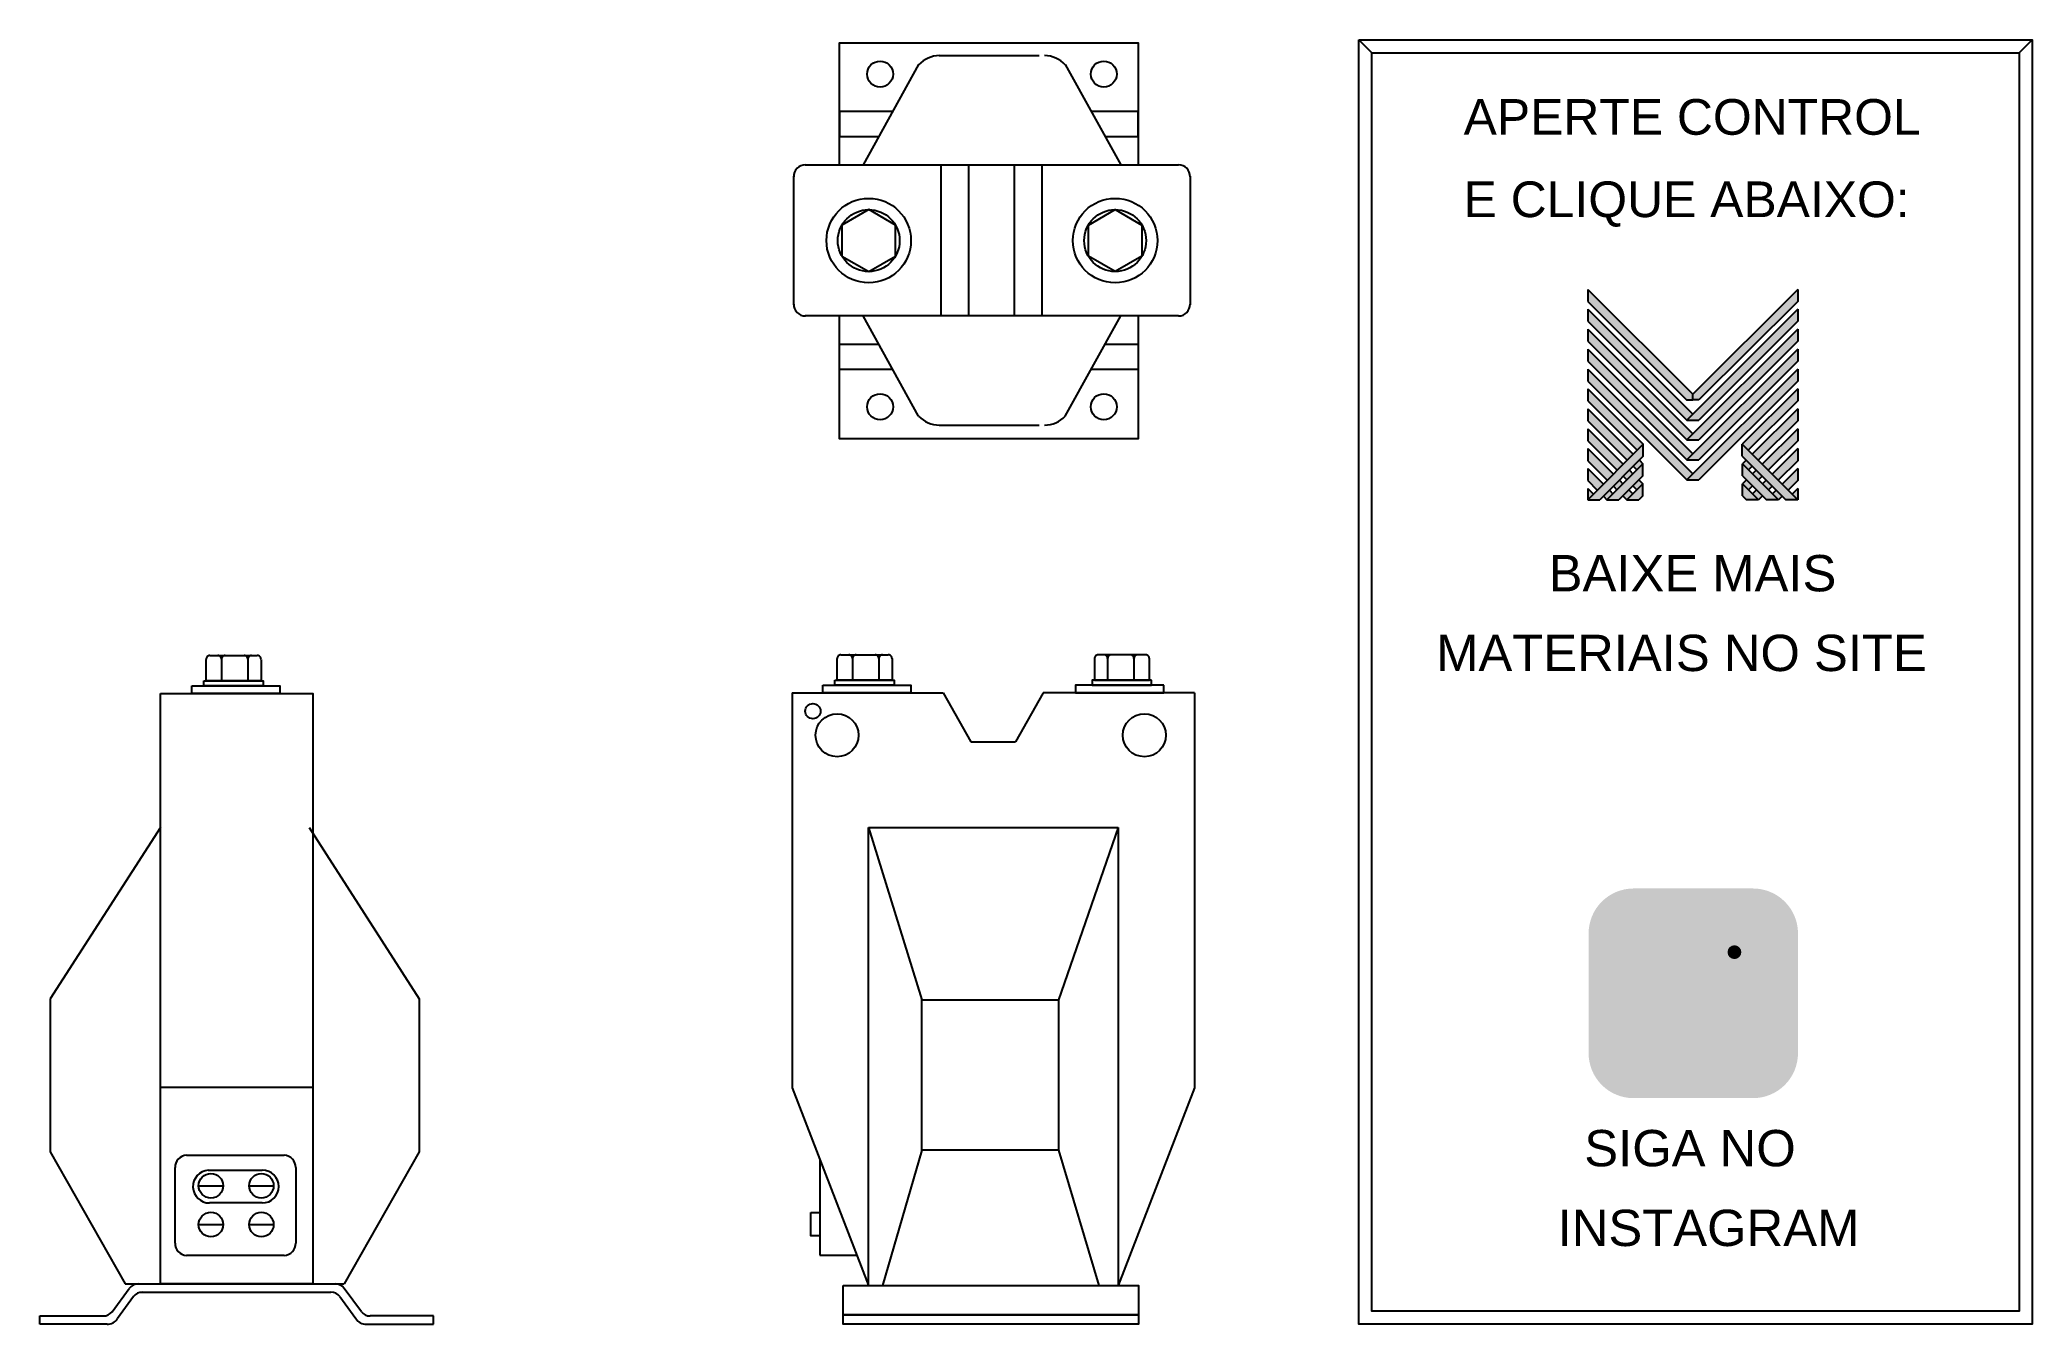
# Model space of a CAD drawing. Header units: millimetres. Extents: x 228 to 1033, y 162 to 681.
import ezdxf

# ---------------------------------------------------------------- set-up
doc = ezdxf.new("R2010")
doc.units = ezdxf.units.MM
for name, color, linetype in [('BUCHA DE PASSAGEM', 20, 'Continuous'), ('logo01', 10, 'Continuous'), ('logo02', 250, 'Continuous'), ('TRANSFORMADOR DE CORRENTE', 20, 'Continuous')]:
    doc.layers.add(name, color=color, linetype=linetype)
doc.styles.get("Standard").update_dxf_attribs({"font": 'arial.ttf'})

# ---------------------------------------------------------------- blocks, each defined once
blk = doc.blocks.new('MESH')
at = {"layer": 'logo01'}
h = blk.add_hatch(color=256, dxfattribs=at)
h.dxf.hatch_style = 1
h.paths.add_polyline_path([(30046, 14087), (30046, 13835), (32119, 11769), (32248, 11769), (32248, 11893)])
h.paths.add_polyline_path([(30046, 13670), (30046, 13418), (32121, 11349), (32248, 11475)])
h.paths.add_polyline_path([(30046, 13253), (30046, 13001), (32121, 10932), (32248, 11058)])
h.paths.add_polyline_path([(30046, 12835), (30046, 12583), (32121, 10515), (32248, 10641)])
h.paths.add_polyline_path([(30046, 12418), (30046, 12166), (32121, 10097), (32248, 10223)])
h.paths.add_polyline_path([(30046, 12001), (30046, 11749), (31084, 10714), (31211, 10840)])
h.paths.add_polyline_path([(30046, 11583), (30046, 11331), (30875, 10505), (31001, 10631)])
h.paths.add_polyline_path([(30046, 11166), (30046, 10914), (30666, 10296), (30792, 10422)])
h.paths.add_polyline_path([(30046, 10749), (30046, 10497), (30456, 10088), (30583, 10214)])
h.paths.add_polyline_path([(30046, 10331), (30046, 10079), (30247, 9879), (30373, 10005)])
h.paths.add_polyline_path([(30164, 9796), (30046, 9914), (30046, 9679)])
h.paths.add_polyline_path([(30574, 9805), (30500, 9879), (30373, 9753), (30448, 9679)])
h.paths.add_polyline_path([(30784, 10013), (30709, 10088), (30583, 9962), (30657, 9887)])
h.paths.add_polyline_path([(30993, 9805), (30910, 9887), (30784, 9761), (30867, 9679)])
h.paths.add_polyline_path([(30993, 10222), (30918, 10296), (30792, 10170), (30867, 10096)])
h.paths.add_polyline_path([(31119, 10096), (30993, 9970), (31076, 9887), (31202, 10013)])
h.paths.add_polyline_path([(31202, 10431), (31128, 10505), (31001, 10379), (31076, 10305)], flags=17)
h.paths.add_polyline_path([(33284, 10840), (33284, 10588), (34196, 9679), (34449, 9679)])
h.paths.add_polyline_path([(33293, 10431), (33293, 10179), (33794, 9679), (34047, 9679)])
h.paths.add_polyline_path([(33293, 10013), (33293, 9761), (33376, 9679), (33628, 9679)], flags=17)
at = {"layer": 'logo02'}
h = blk.add_hatch(color=256, dxfattribs=at)
h.dxf.hatch_style = 1
h.paths.add_polyline_path([(34449, 13835), (34449, 14087), (32248, 11893), (32248, 11769), (32376, 11769)])
h.paths.add_polyline_path([(34449, 13418), (34449, 13670), (32121, 11349), (32374, 11349)])
h.paths.add_polyline_path([(34449, 13001), (34449, 13253), (32121, 10932), (32374, 10932)])
h.paths.add_polyline_path([(34449, 12583), (34449, 12835), (32121, 10515), (32374, 10515)])
h.paths.add_polyline_path([(34449, 12166), (34449, 12418), (32121, 10097), (32374, 10097)])
h.paths.add_polyline_path([(34449, 11749), (34449, 12001), (33284, 10840), (33411, 10714)], flags=17)
h.paths.add_polyline_path([(34449, 11331), (34449, 11583), (33494, 10631), (33620, 10505)], flags=17)
h.paths.add_polyline_path([(34449, 10914), (34449, 11166), (33703, 10422), (33829, 10296)], flags=17)
h.paths.add_polyline_path([(34449, 10497), (34449, 10749), (33912, 10214), (34039, 10088)])
h.paths.add_polyline_path([(34449, 10331), (34122, 10005), (34248, 9879), (34449, 10079)])
h.paths.add_polyline_path([(33577, 10296), (33502, 10222), (33628, 10096), (33703, 10170)])
h.paths.add_polyline_path([(33367, 10505), (33293, 10431), (33419, 10305), (33494, 10379)], flags=17)
h.paths.add_polyline_path([(33376, 10096), (33293, 10013), (33419, 9887), (33502, 9970)])
h.paths.add_polyline_path([(33786, 10088), (33711, 10013), (33838, 9887), (33912, 9962)])
h.paths.add_polyline_path([(33585, 9887), (33502, 9805), (33628, 9679), (33711, 9761)])
h.paths.add_polyline_path([(33995, 9879), (33921, 9805), (34047, 9679), (34122, 9753)])
h.paths.add_polyline_path([(34449, 9914), (34331, 9796), (34449, 9679)])
h.paths.add_polyline_path([(31202, 10013), (30867, 9679), (31119, 9679), (31202, 9761)], flags=17)
h.paths.add_polyline_path([(31202, 10179), (31202, 10431), (30448, 9679), (30701, 9679)])
h.paths.add_polyline_path([(31211, 10588), (31211, 10840), (30046, 9679), (30299, 9679)])
at = {"layer": 'logo01'}
for p, q in [((30046, 14087), (30046, 13835)), ((30046, 14087), (32248, 11893)), ((30046, 13835), (32119, 11769)), ((30046, 13670), (30046, 13418)), ((30046, 13670), (32248, 11475)), ((30046, 13418), (32121, 11349)), ((30046, 13253), (30046, 13001)), ((30046, 13253), (32248, 11058)), ((30046, 13001), (32121, 10932)), ((30046, 12835), (30046, 12583)), ((30046, 12835), (32248, 10641)), ((30046, 12583), (32121, 10515)), ((30046, 12418), (30046, 12166)), ((30046, 12418), (32248, 10223)), ((30046, 12166), (32121, 10097)), ((30046, 12001), (30046, 11749)), ((30046, 12001), (31211, 10840)), ((30046, 11749), (31084, 10714)), ((32119, 11769), (32248, 11769)), ((30046, 11583), (30046, 11331)), ((30046, 11583), (31001, 10631)), ((30046, 11331), (30875, 10505)), ((30046, 11166), (30046, 10914)), ((30046, 11166), (30792, 10422)), ((30046, 10914), (30666, 10296)), ((30046, 10749), (30046, 10497)), ((30046, 10749), (30583, 10214)), ((30046, 10497), (30456, 10088)), ((31128, 10505), (31202, 10431)), ((33284, 10840), (34449, 9679)), ((33284, 10588), (33284, 10840)), ((33284, 10588), (34196, 9679)), ((30046, 10331), (30046, 10079)), ((30046, 10331), (30373, 10005)), ((30046, 10079), (30247, 9879)), ((30709, 10088), (30784, 10013)), ((30792, 10170), (30867, 10096)), ((30918, 10296), (30993, 10222)), ((31001, 10379), (31076, 10305)), ((31119, 10096), (31202, 10013)), ((33293, 10431), (34047, 9679)), ((33293, 10179), (33293, 10431)), ((33293, 10179), (33794, 9679)), ((30046, 9914), (30046, 9679)), ((30046, 9914), (30164, 9796)), ((30373, 9753), (30448, 9679)), ((30500, 9879), (30574, 9805)), ((30583, 9962), (30657, 9887)), ((30784, 9761), (30867, 9679)), ((30910, 9887), (30993, 9805)), ((30993, 9970), (31076, 9887)), ((33293, 10013), (33628, 9679)), ((33293, 9761), (33293, 10013)), ((33293, 9761), (33376, 9679)), ((33628, 9679), (33376, 9679)), ((34047, 9679), (33794, 9679)), ((34449, 9679), (34196, 9679))]:
    blk.add_line(p, q, dxfattribs=at)
at = {"layer": 'logo02'}
for p, q in [((34449, 14087), (32248, 11893)), ((34449, 13835), (32376, 11769)), ((34449, 14087), (34449, 13835)), ((34449, 13670), (32121, 11349)), ((34449, 13418), (32374, 11349)), ((34449, 13670), (34449, 13418)), ((34449, 13253), (32121, 10932)), ((34449, 13001), (32374, 10932)), ((34449, 13253), (34449, 13001)), ((34449, 12835), (32121, 10515)), ((34449, 12583), (32374, 10515)), ((34449, 12835), (34449, 12583)), ((34449, 12418), (32121, 10097)), ((34449, 12166), (32374, 10097)), ((34449, 12418), (34449, 12166)), ((32248, 11769), (32248, 11893)), ((32376, 11769), (32248, 11769)), ((34449, 12001), (33284, 10840)), ((34449, 11749), (33411, 10714)), ((34449, 12001), (34449, 11749)), ((32121, 11349), (32374, 11349)), ((34449, 11583), (33494, 10631)), ((34449, 11331), (33620, 10505)), ((34449, 11583), (34449, 11331)), ((32121, 10932), (32374, 10932)), ((34449, 11166), (33703, 10422)), ((34449, 10914), (33829, 10296)), ((34449, 11166), (34449, 10914)), ((31211, 10840), (30046, 9679)), ((31211, 10588), (30299, 9679)), ((31211, 10588), (31211, 10840)), ((32121, 10515), (32374, 10515)), ((33367, 10505), (33293, 10431)), ((34449, 10749), (33912, 10214)), ((34449, 10497), (34039, 10088)), ((34449, 10749), (34449, 10497)), ((31202, 10431), (30448, 9679)), ((31202, 10179), (30701, 9679)), ((31202, 10179), (31202, 10431)), ((32121, 10097), (32374, 10097)), ((33376, 10096), (33293, 10013)), ((33494, 10379), (33419, 10305)), ((33577, 10296), (33502, 10222)), ((33703, 10170), (33628, 10096)), ((33786, 10088), (33711, 10013)), ((34449, 10331), (34122, 10005)), ((34449, 10079), (34248, 9879)), ((34449, 10331), (34449, 10079)), ((30046, 9679), (30299, 9679)), ((30448, 9679), (30701, 9679)), ((31202, 10013), (30867, 9679)), ((30867, 9679), (31119, 9679)), ((31202, 9761), (31119, 9679)), ((31202, 9761), (31202, 10013)), ((33502, 9970), (33419, 9887)), ((33585, 9887), (33502, 9805)), ((33711, 9761), (33628, 9679)), ((33912, 9962), (33838, 9887)), ((33995, 9879), (33921, 9805)), ((34122, 9753), (34047, 9679)), ((34449, 9914), (34331, 9796)), ((34449, 9914), (34449, 9679))]:
    blk.add_line(p, q, dxfattribs=at)

msp = doc.modelspace()

# ---------------------------------------------------------------- hatches: boundary and pattern name
at = {"layer": 'BUCHA DE PASSAGEM', "true_color": 0x000000}
h = msp.add_hatch(color=18, dxfattribs=at)
h.dxf.hatch_style = 1
h.paths.add_polyline_path([(919.91, 338.11), (871.65, 338.11, 0.414214), (853.48, 319.94), (853.48, 271.57, 0.414214), (871.65, 253.4), (919.91, 253.4, 0.414214), (938.08, 271.57), (938.08, 319.94, 0.414214)])
h.paths.add_polyline_path([(884.04, 326.34), (907.52, 326.34, -0.414214), (926.31, 307.54), (926.31, 283.97, -0.414214), (907.52, 265.17), (884.04, 265.17, -0.414214), (865.25, 283.97), (865.25, 307.54, -0.414214)], flags=16)
h.paths.add_polyline_path([(884.04, 320.75), (907.52, 320.75, -0.414214), (920.73, 307.54), (920.73, 283.97, -0.414214), (907.52, 270.75), (884.04, 270.75, -0.414214), (870.83, 283.97), (870.83, 307.54, -0.414214)], flags=0)
h.paths.add_polyline_path([(910.16, 295.75, -1), (881.4, 295.75, -1)], flags=0)
h.paths.add_polyline_path([(904.58, 295.75, -1), (886.98, 295.75, -1)], flags=0)
h.paths.add_polyline_path([(915.18, 312.38, -1), (909.6, 312.38, -1)], flags=0)
h.paths.add_polyline_path([(907.52, 320.75), (884.04, 320.75, 0.414214), (870.83, 307.54), (870.83, 283.97, 0.414214), (884.04, 270.75), (907.52, 270.75, 0.414214), (920.73, 283.97), (920.73, 307.54, 0.414214)], flags=0)
h.paths.add_polyline_path([(886.98, 295.75, 1), (904.58, 295.75, 1)], flags=0)
at = {"layer": 'BUCHA DE PASSAGEM'}
h = msp.add_hatch(color=0, dxfattribs=at)
h.dxf.hatch_style = 1
h.paths.add_polyline_path([(884.04, 326.34, 0.414214), (865.25, 307.54), (865.25, 283.97, 0.414214), (884.04, 265.17), (907.52, 265.17, 0.414214), (926.31, 283.97), (926.31, 307.54, 0.414214), (907.52, 326.34)])
h.paths.add_polyline_path([(915.18, 312.38, -1), (909.6, 312.38, -1)], flags=16)
h.paths.add_polyline_path([(910.16, 295.75, -1), (881.4, 295.75, -1)], flags=16)
h.paths.add_polyline_path([(904.58, 295.75, -1), (886.98, 295.75, -1)], flags=0)
at = {"layer": 'BUCHA DE PASSAGEM', "true_color": 0x000000}
h = msp.add_hatch(color=18, dxfattribs=at)
h.dxf.hatch_style = 1
h.paths.add_polyline_path([(907.52, 320.75), (884.04, 320.75, 0.414214), (870.83, 307.54), (870.83, 283.97, 0.414214), (884.04, 270.75), (907.52, 270.75, 0.414214), (920.73, 283.97), (920.73, 307.54, 0.414214)])
h.paths.add_polyline_path([(910.16, 295.75, -1), (881.4, 295.75, -1)], flags=16)
h.paths.add_polyline_path([(904.58, 295.75, -1), (886.98, 295.75, -1)], flags=0)
h.paths.add_polyline_path([(909.6, 312.38, -1), (915.18, 312.38, -1)], flags=16)
h.paths.add_polyline_path([(904.58, 295.75, 1), (886.98, 295.75, 1)], flags=0)
at = {"layer": 'BUCHA DE PASSAGEM'}
h = msp.add_hatch(color=0, dxfattribs=at)
h.dxf.hatch_style = 1
h.paths.add_polyline_path([(915.18, 312.38, 1), (909.6, 312.38, 1)])
h = msp.add_hatch(color=0, dxfattribs=at)
h.dxf.hatch_style = 1
h.paths.add_polyline_path([(881.4, 295.75, 1), (910.16, 295.75, 1)])
h.paths.add_polyline_path([(904.58, 295.75, -1), (886.98, 295.75, -1)], flags=16)
at = {"layer": 'BUCHA DE PASSAGEM', "true_color": 0x000000}
h = msp.add_hatch(color=18, dxfattribs=at)
h.dxf.hatch_style = 1
h.paths.add_polyline_path([(886.98, 295.75, 1), (904.58, 295.75, 1)])

# ---------------------------------------------------------------- linework, layer by layer
at = {"layer": 'BUCHA DE PASSAGEM'}
for p, q in [((765.87, 675.77), (760.66, 680.98)), ((1027.48, 675.77), (1032.68, 680.98))]:
    msp.add_line(p, q, dxfattribs=at)
for points in [[(760.66, 680.98), (1032.68, 680.98), (1032.68, 162.09), (760.66, 162.09)], [(765.87, 675.77), (1027.48, 675.77), (1027.48, 167.29), (765.87, 167.29)]]:
    msp.add_lwpolyline(points, close=True, dxfattribs=at)
at = {"layer": 'TRANSFORMADOR DE CORRENTE'}
for p, q in [((582.81, 670.95), (560.35, 630.47)), ((591.17, 674.61), (631.5, 674.61)), ((642.05, 670.95), (664.51, 630.47)), ((582.81, 528.95), (560.35, 569.43)), ((642.05, 528.95), (664.51, 569.43)), ((591.17, 525.28), (631.5, 525.28)), ((294.95, 421.94), (294.95, 430.69)), ((296.47, 432.25), (315.62, 432.25)), ((301.16, 430.69), (301.16, 421.94)), ((311.8, 430.69), (311.8, 421.94)), ((317.15, 430.69), (317.15, 421.94)), ((549.87, 422.22), (549.87, 430.97)), ((551.4, 432.53), (570.54, 432.53)), ((556.09, 430.97), (556.09, 422.22)), ((566.73, 430.97), (566.73, 422.22)), ((572.07, 430.97), (572.07, 422.22)), ((653.83, 430.97), (653.83, 422.22)), ((674.51, 432.53), (655.36, 432.53)), ((659.18, 430.97), (659.18, 422.22)), ((669.82, 430.97), (669.82, 422.22)), ((676.03, 422.22), (676.03, 430.97)), ((317.15, 421.94), (294.95, 421.94)), ((572.07, 422.22), (549.87, 422.22)), ((653.83, 422.22), (676.03, 422.22)), ((531.69, 417.13), (531.69, 257.57)), ((531.69, 417.13), (592.78, 417.13)), ((592.78, 417.13), (603.89, 397.39)), ((633.12, 417.13), (622.01, 397.39)), ((694.22, 417.13), (633.12, 417.13)), ((694.22, 417.13), (694.22, 257.57)), ((603.89, 397.39), (622.01, 397.39)), ((276.5, 362.8), (231.96, 293.48)), ((336.53, 362.8), (381.06, 293.48)), ((562.52, 177.71), (562.52, 362.76)), ((562.52, 362.76), (663.39, 362.76)), ((562.52, 362.76), (584.04, 293.07)), ((663.39, 362.76), (639.34, 293.07)), ((663.39, 362.76), (663.39, 177.71)), ((231.96, 293.48), (231.96, 231.67)), ((381.06, 293.48), (381.06, 231.67)), ((276.5, 257.9), (338.11, 257.9)), ((531.69, 257.57), (562.52, 177.71)), ((694.22, 257.57), (663.39, 177.71)), ((231.96, 231.67), (262.28, 178.37)), ((381.06, 231.67), (350.74, 178.37)), ((542.96, 228.38), (542.96, 189.91)), ((584.04, 232.44), (568.23, 177.71)), ((639.34, 232.44), (655.65, 177.71)), ((291.94, 217.99), (301.84, 217.99)), ((295.81, 224.31), (317.66, 224.33)), ((312.32, 217.99), (322.22, 217.99)), ((317.66, 211.04), (296.29, 211.04)), ((291.94, 202.33), (301.84, 202.33)), ((312.32, 202.33), (322.22, 202.33)), ((542.96, 189.91), (557.81, 189.91)), ((262.28, 178.37), (350.74, 178.37)), ((256.94, 167.08), (263.89, 176.5)), ((265.62, 173.22), (259.21, 164.31)), ((268.51, 174.95), (345.37, 174.95)), ((348.99, 173.22), (355.4, 164.31)), ((357.67, 167.08), (350.73, 176.5)), ((227.78, 162.14), (227.78, 165.44)), ((227.78, 165.44), (253.43, 165.44)), ((254.92, 162.14), (227.78, 162.14)), ((359.69, 162.14), (386.83, 162.14)), ((386.83, 165.44), (361.19, 165.44)), ((386.83, 162.14), (386.83, 165.44))]:
    msp.add_line(p, q, dxfattribs=at)
for points in [[(550.89, 630.47), (550.89, 679.79), (671.51, 679.79), (671.51, 630.47)], [(572.33, 652.05), (550.89, 652.05), (550.89, 641.87), (566.68, 641.87)], [(658.18, 641.87), (671.51, 641.87), (671.51, 652.05), (652.54, 652.05)], [(537.02, 630.47), (687.84, 630.47)], [(532.38, 573.97), (532.38, 625.93)], [(692.49, 625.93), (692.49, 573.97)], [(687.84, 569.43), (537.02, 569.43)], [(671.51, 569.43), (671.51, 519.79), (550.89, 519.79), (550.89, 569.43)], [(572.33, 547.85), (550.89, 547.85), (550.89, 558.02), (566.68, 558.02)], [(658.18, 558.02), (671.51, 558.02), (671.51, 547.85), (652.54, 547.85)], [(287.03, 230.37), (326.5, 230.37)], [(282.39, 194.85), (282.39, 225.33)], [(331.14, 225.33), (331.14, 194.85)], [(326.5, 189.81), (287.03, 189.81)]]:
    msp.add_lwpolyline(points, dxfattribs=at)
for points in [[(591.92, 630.47), (603.02, 630.47), (603.02, 569.43), (591.92, 569.43)], [(621.53, 630.47), (632.64, 630.47), (632.64, 569.43), (621.53, 569.43)], [(562.65, 587.37), (573.48, 593.62), (573.48, 606.13), (562.65, 612.38), (551.82, 606.13), (551.82, 593.62)], [(662.21, 587.37), (651.39, 593.62), (651.39, 606.13), (662.21, 612.38), (673.04, 606.13), (673.04, 593.62)], [(289.14, 419.99), (324.78, 419.99), (324.78, 416.85), (289.14, 416.85)], [(294.08, 421.94), (318.01, 421.94), (318.01, 419.99), (294.08, 419.99)], [(544.06, 420.27), (579.7, 420.27), (579.7, 417.13), (544.06, 417.13)], [(549.01, 422.22), (572.94, 422.22), (572.94, 420.27), (549.01, 420.27)], [(681.84, 420.27), (646.2, 420.27), (646.2, 417.13), (681.84, 417.13)], [(676.9, 422.22), (652.96, 422.22), (652.96, 420.27), (676.9, 420.27)], [(276.5, 416.85), (338.11, 416.85), (338.11, 178.37), (276.5, 178.37)], [(584.04, 293.07), (639.34, 293.07), (639.34, 232.44), (584.04, 232.44)], [(539.22, 207.15), (542.96, 207.15), (542.96, 197.73), (539.22, 197.73)], [(552.36, 177.71), (671.7, 177.71), (671.7, 165.87), (552.36, 165.87)], [(552.36, 165.87), (671.7, 165.87), (671.7, 162.09), (552.36, 162.09)]]:
    msp.add_lwpolyline(points, close=True, dxfattribs=at)
for centre, radius in [((567.24, 667.15), 5.24), ((657.63, 667.15), 5.24), ((562.65, 599.87), 17.07), ((562.65, 599.87), 12.5), ((662.21, 599.87), 17.07), ((662.21, 599.87), 12.5), ((567.24, 532.74), 5.24), ((657.63, 532.74), 5.24), ((540.11, 409.75), 3.07), ((549.86, 400.01), 8.68), ((674, 400.01), 8.68), ((296.89, 217.99), 4.95), ((317.27, 217.99), 4.95), ((296.89, 202.33), 4.95), ((317.27, 202.33), 4.95)]:
    msp.add_circle(centre, radius, dxfattribs=at)
for centre, radius, start, end in [((591.53, 662.43), 12.19, 91.71526, 135.68301), ((633.33, 662.43), 12.19, 44.31699, 88.28474), ((537.03, 625.81), 4.66, 89.82509, 181.4839), ((687.83, 625.81), 4.66, 358.5161, 90.17491), ((537.03, 574.09), 4.66, 178.5161, 270.17491), ((687.83, 574.09), 4.66, 269.82509, 1.4839), ((591.53, 537.47), 12.19, 224.31699, 268.28474), ((633.33, 537.47), 12.19, 271.71526, 315.68301), ((296.47, 430.72), 1.53, 90, 181.05161), ((299.63, 430.72), 1.53, 358.94839, 90), ((302.69, 430.72), 1.53, 90, 181.05161), ((310.27, 430.72), 1.53, 358.94839, 90), ((313.33, 430.72), 1.53, 90, 181.05161), ((315.62, 430.72), 1.53, 358.94839, 90), ((551.4, 431), 1.53, 90, 181.05161), ((554.56, 431), 1.53, 358.94839, 90), ((557.62, 431), 1.53, 90, 181.05161), ((565.2, 431), 1.53, 358.94839, 90), ((568.26, 431), 1.53, 90, 181.05161), ((570.54, 431), 1.53, 358.94839, 90), ((655.36, 431), 1.53, 90, 181.05161), ((657.65, 431), 1.53, 358.94839, 90), ((660.71, 431), 1.53, 90, 181.05161), ((668.29, 431), 1.53, 358.94839, 90), ((671.35, 431), 1.53, 90, 181.05161), ((674.51, 431), 1.53, 358.94839, 90), ((287.45, 225.33), 5.06, 94.75685, 180), ((326.08, 225.33), 5.06, 0, 85.24315), ((296.29, 217.68), 6.64, 94.17549, 270), ((317.66, 217.68), 6.64, 270, 90), ((287.45, 194.85), 5.06, 180, 265.24315), ((326.08, 194.85), 5.06, 274.75685, 0), ((267.59, 173.76), 4.6, 91.01794, 143.5059), ((347.03, 173.76), 4.6, 36.4941, 88.98206), ((268.94, 170.93), 4.03, 85.67988, 145.40925), ((345.68, 170.93), 4.03, 34.59075, 94.32012), ((253.66, 169.53), 4.1, 266.78598, 323.21873), ((255.21, 166.88), 4.75, 266.49562, 327.23846), ((359.4, 166.88), 4.75, 212.76154, 273.50438), ((360.96, 169.53), 4.1, 216.78127, 273.21402)]:
    msp.add_arc(centre, radius, start, end, dxfattribs=at)

# ---------------------------------------------------------------- block references
at = {"xscale": 0.01927268135259357, "yscale": 0.01927268135259357, "zscale": 0.01927268135259357}
msp.add_blockref('MESH', (274.07, 308.65), dxfattribs=at)

# ---------------------------------------------------------------- texts
at = {"layer": 'BUCHA DE PASSAGEM'}
for s, height, p in [('APERTE CONTROL', 14.4183, (802.99, 642.63)), ('E CLIQUE ABAIXO:', 14.4183, (802.99, 609.35)), ('BAIXE MAIS', 14.678, (837.36, 458.16)), ('MATERIAIS NO SITE', 14.678, (791.9, 425.95)), ('SIGA NO', 14.678, (851.73, 225.86)), ('INSTAGRAM', 14.678, (840.98, 193.65))]:
    msp.add_text(s, height=height, dxfattribs=at).set_placement(p)

doc.saveas('drawing.dxf')
